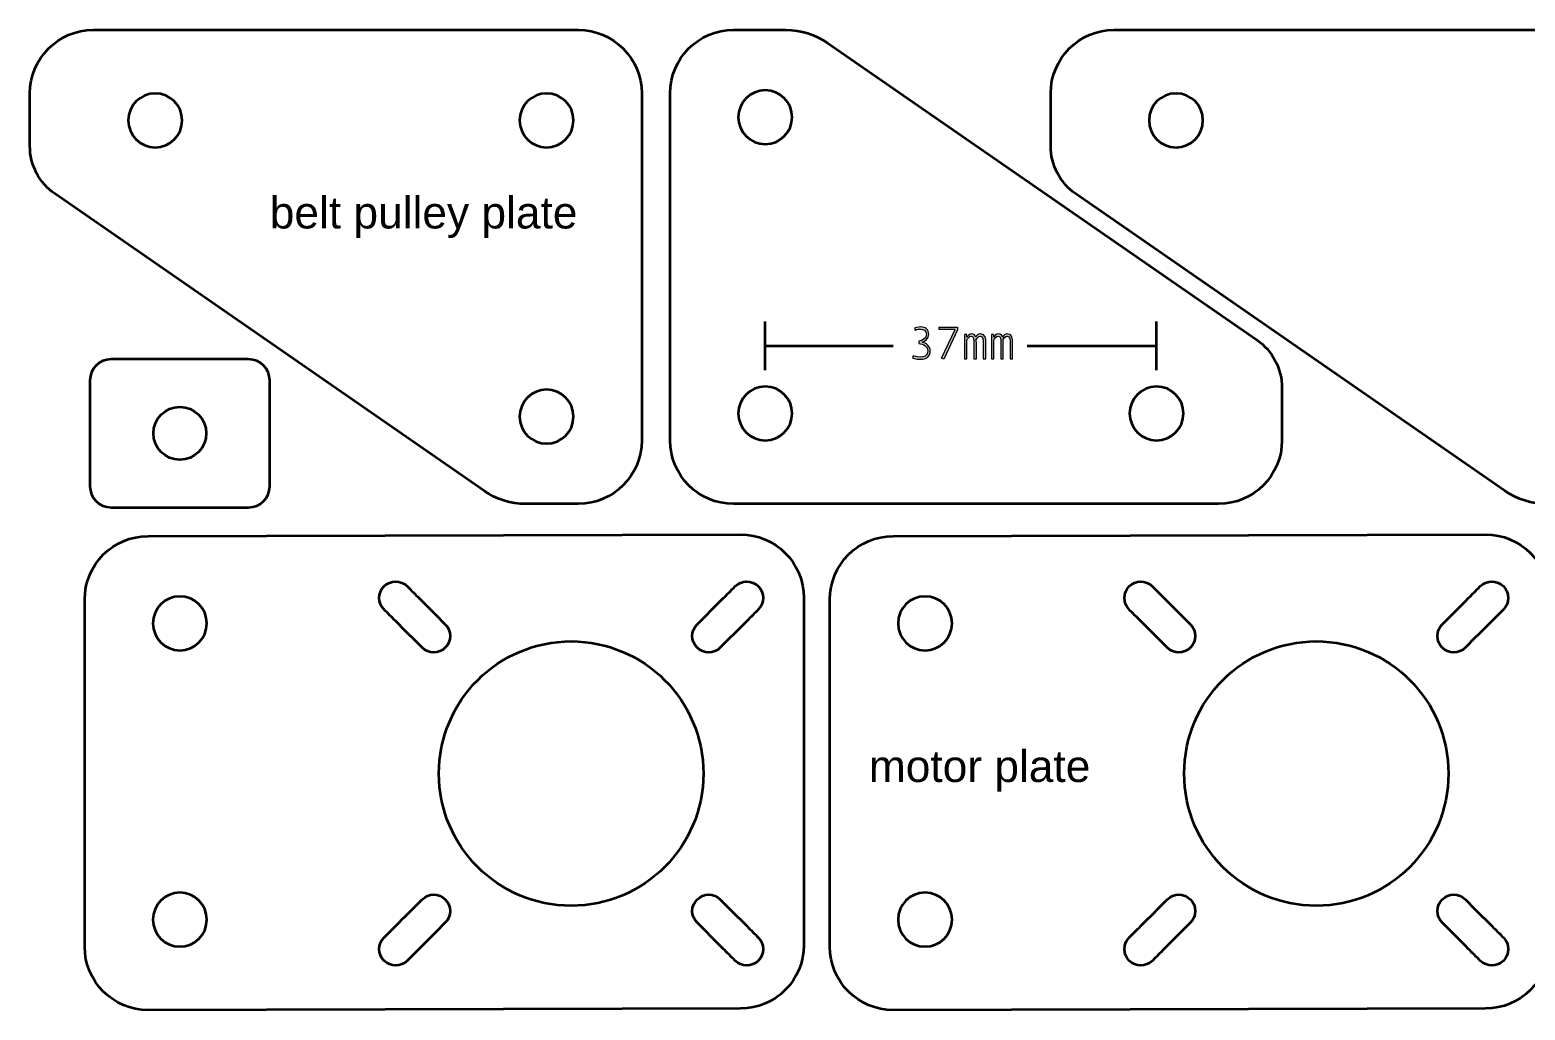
# Model space of a CAD drawing. Header units: millimetres. Extents: x -145 to 145, y 8 to 206.
# Drawn here: x -144.6 to -3.2, y 112.6 to 205.2 of the extents above; entities that cross this region are included whole.
import ezdxf

# ---------------------------------------------------------------- set-up
doc = ezdxf.new("R2010")
doc.units = ezdxf.units.MM
doc.layers.add('cut', color=178, linetype='Continuous', true_color=0x000000)
doc.layers.add('text', color=178, linetype='Continuous', true_color=0x000000)
doc.styles.add('Helvetica Neue Regular', font='')
doc.styles.get('Helvetica Neue Regular').set_extended_font_data('Helvetica Neue')

# ---------------------------------------------------------------- blocks, each defined once
blk = doc.blocks.new('block 14')
at = {"layer": 'text', "true_color": 0x0000ff, "extrusion": (0, 0, -1)}
for points in [[(60.37, 174.1), (60.46, 174.1), (60.55, 174.11), (60.62, 174.12), (60.7, 174.12), (60.76, 174.13), (60.83, 174.14), (60.88, 174.16), (60.93, 174.17), (60.98, 174.18), (61.02, 174.19), (61.05, 174.2), (61.08, 174.21), (61.1, 174.22), (61.12, 174.23), (61.13, 174.23), (61.13, 174.23), (61.13, 174.23), (61.06, 174.43), (61.02, 174.42), (60.97, 174.4), (60.9, 174.38), (60.86, 174.37), (60.82, 174.36), (60.78, 174.35), (60.73, 174.34), (60.68, 174.34), (60.63, 174.33), (60.58, 174.32), (60.53, 174.32), (60.47, 174.32), (60.45, 174.32), (60.42, 174.31), (60.35, 174.32), (60.29, 174.32), (60.26, 174.32), (60.22, 174.32), (60.19, 174.33), (60.16, 174.33), (60.13, 174.34), (60.11, 174.34), (60.1, 174.34), (60.08, 174.35), (60.07, 174.35), (60.05, 174.36), (60.04, 174.36), (60.02, 174.37), (60.01, 174.37), (59.99, 174.38), (59.98, 174.38), (59.97, 174.39), (59.95, 174.39), (59.94, 174.4), (59.93, 174.41), (59.91, 174.42), (59.9, 174.42), (59.89, 174.43), (59.88, 174.44), (59.86, 174.45), (59.85, 174.46), (59.85, 174.46), (59.84, 174.47), (59.84, 174.48), (59.83, 174.48), (59.83, 174.49), (59.82, 174.49), (59.81, 174.5), (59.81, 174.5), (59.8, 174.51), (59.8, 174.51), (59.79, 174.52), (59.79, 174.53), (59.79, 174.53), (59.78, 174.54), (59.78, 174.55), (59.77, 174.55), (59.77, 174.56), (59.76, 174.57), (59.76, 174.57), (59.76, 174.58), (59.75, 174.59), (59.75, 174.6), (59.74, 174.6), (59.74, 174.61), (59.74, 174.62), (59.73, 174.63), (59.73, 174.64), (59.72, 174.66), (59.72, 174.68), (59.71, 174.7), (59.71, 174.71), (59.7, 174.73), (59.7, 174.75), (59.7, 174.77), (59.69, 174.8), (59.69, 174.82), (59.69, 174.84), (59.69, 174.86), (59.69, 174.89), (59.69, 174.91), (59.69, 174.92), (59.69, 174.94), (59.69, 174.96), (59.7, 174.98), (59.7, 175), (59.7, 175.02), (59.71, 175.03), (59.71, 175.05), (59.72, 175.07), (59.72, 175.08), (59.73, 175.1), (59.74, 175.12), (59.74, 175.13), (59.75, 175.15), (59.76, 175.16), (59.77, 175.18), (59.78, 175.19), (59.79, 175.21), (59.8, 175.22), (59.81, 175.24), (59.82, 175.25), (59.83, 175.27), (59.84, 175.28), (59.85, 175.29), (59.86, 175.31), (59.88, 175.32), (59.89, 175.33), (59.9, 175.34), (59.92, 175.35), (59.93, 175.37), (59.94, 175.38), (59.96, 175.39), (59.97, 175.4), (59.99, 175.41), (60.01, 175.42), (60.02, 175.43), (60.04, 175.44), (60.05, 175.45), (60.07, 175.46), (60.09, 175.47), (60.1, 175.48), (60.12, 175.48), (60.14, 175.49), (60.16, 175.5), (60.18, 175.51), (60.19, 175.51), (60.21, 175.52), (60.23, 175.53), (60.25, 175.53), (60.29, 175.54), (60.33, 175.55), (60.37, 175.56), (60.41, 175.57), (60.45, 175.58), (60.49, 175.58), (60.53, 175.58), (60.53, 175.58), (60.53, 175.81), (60.51, 175.81), (60.5, 175.82), (60.48, 175.82), (60.46, 175.82), (60.45, 175.82), (60.43, 175.83), (60.42, 175.83), (60.4, 175.83), (60.38, 175.84), (60.37, 175.84), (60.35, 175.85), (60.34, 175.85), (60.32, 175.86), (60.31, 175.86), (60.29, 175.87), (60.27, 175.88), (60.26, 175.88), (60.24, 175.89), (60.23, 175.9), (60.21, 175.91), (60.2, 175.91), (60.18, 175.92), (60.17, 175.93), (60.16, 175.94), (60.14, 175.95), (60.13, 175.96), (60.11, 175.97), (60.1, 175.98), (60.09, 175.99), (60.07, 176), (60.06, 176.01), (60.05, 176.02), (60.04, 176.03), (60.02, 176.04), (60.01, 176.06), (60, 176.07), (59.99, 176.08), (59.98, 176.09), (59.97, 176.1), (59.96, 176.12), (59.95, 176.13), (59.94, 176.14), (59.93, 176.15), (59.92, 176.17), (59.91, 176.18), (59.9, 176.2), (59.89, 176.21), (59.89, 176.22), (59.88, 176.24), (59.87, 176.25), (59.87, 176.27), (59.86, 176.28), (59.86, 176.3), (59.85, 176.31), (59.85, 176.33), (59.84, 176.34), (59.84, 176.36), (59.83, 176.37), (59.83, 176.39), (59.83, 176.4), (59.83, 176.42), (59.83, 176.43), (59.83, 176.45), (59.82, 176.46), (59.83, 176.48), (59.83, 176.5), (59.83, 176.52), (59.83, 176.53), (59.83, 176.55), (59.83, 176.57), (59.83, 176.58), (59.84, 176.6), (59.84, 176.61), (59.84, 176.62), (59.85, 176.64), (59.85, 176.65), (59.86, 176.67), (59.86, 176.68), (59.87, 176.69), (59.87, 176.7), (59.88, 176.71), (59.88, 176.73), (59.89, 176.74), (59.9, 176.75), (59.91, 176.76), (59.91, 176.77), (59.92, 176.78), (59.93, 176.79), (59.94, 176.8), (59.94, 176.81), (59.95, 176.81), (59.96, 176.82), (59.97, 176.83), (59.98, 176.84), (59.99, 176.84), (60, 176.85), (60.01, 176.86), (60.02, 176.87), (60.03, 176.87), (60.04, 176.88), (60.05, 176.88), (60.06, 176.89), (60.07, 176.89), (60.08, 176.9), (60.1, 176.9), (60.11, 176.91), (60.12, 176.91), (60.13, 176.92), (60.14, 176.92), (60.16, 176.92), (60.17, 176.93), (60.18, 176.93), (60.19, 176.93), (60.2, 176.93), (60.23, 176.94), (60.26, 176.94), (60.28, 176.95), (60.31, 176.95), (60.33, 176.95), (60.36, 176.95), (60.39, 176.95), (60.41, 176.95), (60.44, 176.95), (60.47, 176.95), (60.49, 176.95), (60.52, 176.94), (60.54, 176.94), (60.59, 176.94), (60.63, 176.93), (60.67, 176.92), (60.71, 176.91), (60.74, 176.9), (60.77, 176.89), (60.8, 176.88), (60.83, 176.88), (60.85, 176.87), (60.86, 176.86), (60.87, 176.86), (60.88, 176.85), (60.88, 176.85), (60.88, 176.85), (60.96, 177.03), (60.92, 177.05), (60.9, 177.06), (60.87, 177.07), (60.84, 177.08), (60.81, 177.09), (60.77, 177.1), (60.74, 177.11), (60.7, 177.12), (60.66, 177.13), (60.62, 177.14), (60.57, 177.14), (60.52, 177.15), (60.47, 177.15), (60.42, 177.16), (60.37, 177.16), (60.33, 177.16), (60.28, 177.16), (60.24, 177.15), (60.22, 177.15), (60.2, 177.15), (60.18, 177.14), (60.16, 177.14), (60.14, 177.14), (60.12, 177.13), (60.1, 177.13), (60.09, 177.12), (60.07, 177.12), (60.05, 177.11), (60.03, 177.11), (60.02, 177.1), (60, 177.1), (59.98, 177.09), (59.97, 177.08), (59.95, 177.08), (59.93, 177.07), (59.92, 177.06), (59.9, 177.05), (59.89, 177.04), (59.87, 177.03), (59.86, 177.02), (59.85, 177.02), (59.83, 177.01), (59.82, 177), (59.81, 176.98), (59.8, 176.97), (59.78, 176.96), (59.77, 176.95), (59.76, 176.94), (59.75, 176.93), (59.74, 176.91), (59.73, 176.9), (59.72, 176.89), (59.71, 176.88), (59.7, 176.86), (59.69, 176.85), (59.68, 176.83), (59.68, 176.82), (59.67, 176.8), (59.66, 176.79), (59.65, 176.77), (59.65, 176.76), (59.64, 176.74), (59.64, 176.72), (59.63, 176.71), (59.63, 176.69), (59.62, 176.67), (59.62, 176.65), (59.61, 176.64), (59.61, 176.62), (59.61, 176.6), (59.61, 176.58), (59.6, 176.56), (59.6, 176.54), (59.6, 176.52), (59.6, 176.5), (59.6, 176.48), (59.6, 176.46), (59.6, 176.44), (59.6, 176.43), (59.6, 176.41), (59.61, 176.39), (59.61, 176.37), (59.61, 176.35), (59.62, 176.34), (59.62, 176.32), (59.62, 176.3), (59.63, 176.28), (59.63, 176.27), (59.64, 176.25), (59.64, 176.23), (59.65, 176.22), (59.66, 176.2), (59.66, 176.19), (59.67, 176.17), (59.68, 176.15), (59.69, 176.14), (59.7, 176.12), (59.7, 176.11), (59.71, 176.1), (59.72, 176.08), (59.73, 176.07), (59.74, 176.05), (59.75, 176.04), (59.76, 176.03), (59.77, 176.01), (59.78, 176), (59.79, 175.99), (59.8, 175.97), (59.81, 175.96), (59.83, 175.95), (59.84, 175.94), (59.85, 175.93), (59.86, 175.92), (59.87, 175.91), (59.88, 175.9), (59.9, 175.89), (59.91, 175.88), (59.92, 175.87), (59.93, 175.86), (59.95, 175.85), (59.96, 175.84), (59.97, 175.83), (59.99, 175.82), (60, 175.81), (60.01, 175.81), (60.02, 175.8), (60.04, 175.79), (60.05, 175.79), (60.06, 175.78), (60.08, 175.77), (60.09, 175.77), (60.1, 175.76), (60.12, 175.76), (60.13, 175.75), (60.14, 175.75), (60.15, 175.74), (60.17, 175.74), (60.18, 175.74), (60.19, 175.73), (60.21, 175.73), (60.21, 175.73), (60.21, 175.72), (60.19, 175.71), (60.18, 175.71), (60.16, 175.71), (60.14, 175.7), (60.13, 175.7), (60.11, 175.69), (60.1, 175.69), (60.08, 175.68), (60.07, 175.68), (60.05, 175.67), (60.03, 175.67), (60.02, 175.66), (60, 175.65), (59.99, 175.65), (59.97, 175.64), (59.95, 175.63), (59.94, 175.62), (59.92, 175.62), (59.91, 175.61), (59.89, 175.6), (59.87, 175.59), (59.86, 175.58), (59.84, 175.57), (59.83, 175.56), (59.81, 175.55), (59.8, 175.54), (59.78, 175.53), (59.77, 175.51), (59.75, 175.5), (59.74, 175.49), (59.73, 175.48), (59.71, 175.46), (59.7, 175.45), (59.69, 175.44), (59.67, 175.42), (59.66, 175.41), (59.65, 175.4), (59.64, 175.38), (59.62, 175.37), (59.61, 175.35), (59.6, 175.33), (59.59, 175.32), (59.58, 175.3), (59.57, 175.29), (59.56, 175.27), (59.55, 175.25), (59.54, 175.23), (59.53, 175.22), (59.52, 175.2), (59.52, 175.18), (59.51, 175.16), (59.5, 175.14), (59.5, 175.13), (59.49, 175.11), (59.48, 175.09), (59.48, 175.07), (59.48, 175.05), (59.47, 175.03), (59.47, 175.01), (59.47, 174.98), (59.46, 174.96), (59.46, 174.94), (59.46, 174.92), (59.46, 174.9), (59.46, 174.87), (59.46, 174.84), (59.46, 174.82), (59.47, 174.79), (59.47, 174.77), (59.47, 174.74), (59.47, 174.72), (59.48, 174.7), (59.48, 174.67), (59.49, 174.65), (59.49, 174.63), (59.5, 174.61), (59.51, 174.59), (59.51, 174.57), (59.52, 174.55), (59.53, 174.53), (59.54, 174.51), (59.55, 174.49), (59.56, 174.47), (59.57, 174.45), (59.58, 174.44), (59.59, 174.42), (59.6, 174.4), (59.61, 174.39), (59.62, 174.37), (59.64, 174.36), (59.65, 174.34), (59.66, 174.33), (59.68, 174.32), (59.69, 174.3), (59.7, 174.29), (59.72, 174.28), (59.73, 174.27), (59.75, 174.26), (59.77, 174.25), (59.78, 174.24), (59.8, 174.23), (59.82, 174.22), (59.84, 174.21), (59.85, 174.2), (59.87, 174.19), (59.89, 174.18), (59.91, 174.18), (59.93, 174.17), (59.95, 174.16), (59.97, 174.16), (59.99, 174.15), (60.01, 174.14), (60.03, 174.14), (60.05, 174.13), (60.07, 174.13), (60.09, 174.13), (60.14, 174.12), (60.18, 174.11), (60.23, 174.11), (60.28, 174.11), (60.33, 174.1)], [(58.17, 174.11), (58.39, 174.2), (57.11, 176.91), (58.63, 176.91), (58.63, 177.13), (56.87, 177.13), (56.87, 176.89)], [(54.44, 174.14), (54.44, 175.57), (54.44, 175.71), (54.44, 175.78), (54.44, 175.84), (54.45, 175.91), (54.45, 175.94), (54.45, 175.97), (54.46, 175.99), (54.46, 176.02), (54.46, 176.03), (54.47, 176.05), (54.47, 176.06), (54.47, 176.07), (54.47, 176.08), (54.48, 176.1), (54.48, 176.11), (54.49, 176.12), (54.49, 176.13), (54.49, 176.14), (54.5, 176.15), (54.5, 176.16), (54.51, 176.17), (54.51, 176.17), (54.51, 176.18), (54.51, 176.18), (54.52, 176.18), (54.52, 176.19), (54.52, 176.19), (54.53, 176.2), (54.53, 176.2), (54.53, 176.21), (54.54, 176.21), (54.54, 176.21), (54.54, 176.22), (54.55, 176.22), (54.55, 176.22), (54.55, 176.23), (54.56, 176.23), (54.56, 176.24), (54.57, 176.24), (54.57, 176.24), (54.57, 176.24), (54.58, 176.25), (54.58, 176.25), (54.59, 176.25), (54.59, 176.26), (54.6, 176.26), (54.6, 176.26), (54.61, 176.26), (54.61, 176.27), (54.62, 176.27), (54.62, 176.27), (54.63, 176.27), (54.63, 176.27), (54.64, 176.27), (54.64, 176.28), (54.65, 176.28), (54.65, 176.28), (54.66, 176.28), (54.67, 176.28), (54.67, 176.28), (54.68, 176.28), (54.68, 176.28), (54.69, 176.29), (54.7, 176.29), (54.7, 176.29), (54.71, 176.29), (54.72, 176.29), (54.72, 176.29), (54.73, 176.29), (54.73, 176.29), (54.74, 176.29), (54.74, 176.29), (54.74, 176.29), (54.75, 176.29), (54.76, 176.28), (54.77, 176.28), (54.77, 176.28), (54.78, 176.28), (54.79, 176.28), (54.8, 176.27), (54.81, 176.27), (54.81, 176.27), (54.82, 176.27), (54.83, 176.26), (54.84, 176.26), (54.84, 176.26), (54.85, 176.25), (54.86, 176.25), (54.87, 176.24), (54.87, 176.24), (54.88, 176.23), (54.89, 176.23), (54.9, 176.22), (54.9, 176.22), (54.91, 176.21), (54.92, 176.2), (54.94, 176.19), (54.95, 176.18), (54.96, 176.17), (54.98, 176.15), (54.99, 176.14), (55, 176.13), (55.01, 176.12), (55.02, 176.1), (55.03, 176.09), (55.05, 176.06), (55.07, 176.04), (55.09, 176.01), (55.1, 175.99), (55.11, 175.97), (55.11, 175.95), (55.11, 175.93), (55.11, 175.89), (55.1, 175.85), (55.1, 175.81), (55.1, 174.14), (55.1, 174.14), (55.33, 174.14), (55.33, 174.14), (55.33, 175.66), (55.33, 175.89), (55.33, 175.94), (55.33, 175.97), (55.34, 175.99), (55.34, 176.02), (55.34, 176.04), (55.35, 176.07), (55.35, 176.08), (55.35, 176.09), (55.36, 176.1), (55.36, 176.11), (55.36, 176.12), (55.37, 176.13), (55.37, 176.15), (55.37, 176.16), (55.38, 176.16), (55.38, 176.17), (55.38, 176.18), (55.39, 176.18), (55.39, 176.19), (55.39, 176.19), (55.39, 176.2), (55.4, 176.2), (55.4, 176.2), (55.4, 176.21), (55.41, 176.21), (55.41, 176.22), (55.41, 176.22), (55.41, 176.22), (55.42, 176.23), (55.42, 176.23), (55.42, 176.24), (55.43, 176.24), (55.43, 176.24), (55.43, 176.25), (55.44, 176.25), (55.44, 176.25), (55.44, 176.25), (55.45, 176.26), (55.45, 176.26), (55.46, 176.26), (55.46, 176.27), (55.46, 176.27), (55.47, 176.27), (55.47, 176.27), (55.48, 176.27), (55.48, 176.28), (55.49, 176.28), (55.49, 176.28), (55.5, 176.28), (55.5, 176.28), (55.51, 176.29), (55.51, 176.29), (55.52, 176.29), (55.52, 176.29), (55.53, 176.29), (55.53, 176.29), (55.54, 176.29), (55.54, 176.29), (55.55, 176.29), (55.55, 176.29), (55.56, 176.29), (55.57, 176.29), (55.57, 176.29), (55.58, 176.29), (55.58, 176.29), (55.59, 176.29), (55.59, 176.29), (55.59, 176.29), (55.6, 176.29), (55.6, 176.29), (55.6, 176.29), (55.61, 176.29), (55.61, 176.29), (55.62, 176.29), (55.62, 176.29), (55.62, 176.29), (55.63, 176.29), (55.63, 176.29), (55.64, 176.28), (55.64, 176.28), (55.64, 176.28), (55.65, 176.28), (55.66, 176.28), (55.66, 176.27), (55.67, 176.27), (55.68, 176.26), (55.69, 176.26), (55.69, 176.26), (55.7, 176.25), (55.71, 176.25), (55.72, 176.24), (55.72, 176.23), (55.73, 176.23), (55.75, 176.22), (55.76, 176.2), (55.78, 176.19), (55.79, 176.17), (55.81, 176.16), (55.82, 176.14), (55.83, 176.13), (55.85, 176.11), (55.87, 176.08), (55.9, 176.05), (55.92, 176.02), (55.94, 175.99), (55.96, 175.96), (55.99, 175.92), (55.99, 175.92), (55.99, 174.14), (55.99, 174.14), (56.22, 174.14), (56.22, 174.14), (56.22, 176.45), (56.22, 176.45), (55.99, 176.45), (55.99, 176.45), (55.99, 176.18), (55.97, 176.21), (55.95, 176.23), (55.94, 176.26), (55.92, 176.29), (55.91, 176.3), (55.89, 176.32), (55.88, 176.33), (55.87, 176.34), (55.86, 176.36), (55.85, 176.37), (55.83, 176.38), (55.82, 176.39), (55.81, 176.4), (55.8, 176.41), (55.79, 176.41), (55.79, 176.42), (55.78, 176.42), (55.77, 176.43), (55.77, 176.43), (55.76, 176.44), (55.75, 176.44), (55.74, 176.45), (55.73, 176.45), (55.73, 176.46), (55.72, 176.46), (55.71, 176.46), (55.7, 176.47), (55.69, 176.47), (55.69, 176.47), (55.68, 176.48), (55.67, 176.48), (55.66, 176.48), (55.65, 176.49), (55.64, 176.49), (55.63, 176.49), (55.62, 176.49), (55.61, 176.49), (55.6, 176.49), (55.59, 176.5), (55.58, 176.5), (55.57, 176.5), (55.56, 176.5), (55.55, 176.5), (55.54, 176.5), (55.53, 176.5), (55.52, 176.5), (55.51, 176.5), (55.5, 176.5), (55.49, 176.49), (55.48, 176.49), (55.47, 176.49), (55.46, 176.49), (55.45, 176.49), (55.44, 176.49), (55.43, 176.48), (55.42, 176.48), (55.41, 176.48), (55.4, 176.48), (55.39, 176.47), (55.38, 176.47), (55.37, 176.47), (55.37, 176.46), (55.36, 176.46), (55.35, 176.46), (55.34, 176.45), (55.34, 176.45), (55.33, 176.45), (55.32, 176.44), (55.31, 176.44), (55.31, 176.43), (55.3, 176.43), (55.3, 176.42), (55.29, 176.42), (55.28, 176.41), (55.28, 176.41), (55.27, 176.4), (55.27, 176.4), (55.26, 176.39), (55.25, 176.39), (55.25, 176.38), (55.24, 176.37), (55.24, 176.37), (55.23, 176.36), (55.23, 176.36), (55.23, 176.35), (55.22, 176.34), (55.22, 176.34), (55.21, 176.33), (55.21, 176.32), (55.21, 176.32), (55.2, 176.31), (55.2, 176.3), (55.2, 176.3), (55.19, 176.29), (55.19, 176.28), (55.18, 176.27), (55.18, 176.25), (55.17, 176.24), (55.17, 176.22), (55.16, 176.21), (55.16, 176.19), (55.14, 176.22), (55.13, 176.24), (55.12, 176.26), (55.11, 176.27), (55.1, 176.28), (55.09, 176.3), (55.08, 176.31), (55.07, 176.33), (55.06, 176.34), (55.05, 176.35), (55.04, 176.36), (55.03, 176.38), (55.01, 176.39), (55.01, 176.39), (55, 176.4), (54.99, 176.4), (54.99, 176.41), (54.98, 176.41), (54.97, 176.42), (54.97, 176.42), (54.96, 176.43), (54.95, 176.43), (54.94, 176.44), (54.94, 176.44), (54.93, 176.45), (54.92, 176.45), (54.91, 176.45), (54.91, 176.46), (54.9, 176.46), (54.89, 176.46), (54.88, 176.47), (54.87, 176.47), (54.86, 176.47), (54.86, 176.48), (54.85, 176.48), (54.84, 176.48), (54.83, 176.48), (54.82, 176.49), (54.81, 176.49), (54.8, 176.49), (54.79, 176.49), (54.78, 176.49), (54.77, 176.49), (54.76, 176.5), (54.75, 176.5), (54.74, 176.5), (54.73, 176.5), (54.72, 176.5), (54.71, 176.5), (54.68, 176.5), (54.66, 176.5), (54.64, 176.5), (54.62, 176.49), (54.61, 176.49), (54.6, 176.49), (54.59, 176.49), (54.58, 176.49), (54.57, 176.48), (54.56, 176.48), (54.55, 176.48), (54.54, 176.48), (54.53, 176.47), (54.53, 176.47), (54.52, 176.47), (54.51, 176.47), (54.5, 176.46), (54.49, 176.46), (54.48, 176.46), (54.48, 176.45), (54.47, 176.45), (54.46, 176.45), (54.45, 176.44), (54.45, 176.44), (54.44, 176.43), (54.43, 176.43), (54.43, 176.42), (54.42, 176.42), (54.41, 176.42), (54.41, 176.41), (54.4, 176.41), (54.39, 176.4), (54.39, 176.4), (54.38, 176.39), (54.38, 176.38), (54.37, 176.38), (54.37, 176.37), (54.36, 176.37), (54.36, 176.36), (54.35, 176.36), (54.35, 176.35), (54.34, 176.34), (54.34, 176.34), (54.33, 176.33), (54.33, 176.32), (54.32, 176.32), (54.32, 176.31), (54.31, 176.3), (54.31, 176.29), (54.3, 176.28), (54.29, 176.26), (54.28, 176.25), (54.28, 176.23), (54.27, 176.22), (54.27, 176.2), (54.26, 176.19), (54.26, 176.17), (54.25, 176.15), (54.25, 176.14), (54.24, 176.12), (54.24, 176.1), (54.24, 176.09), (54.23, 176.05), (54.22, 176.01), (54.22, 175.98), (54.22, 175.94), (54.21, 175.9), (54.21, 175.87), (54.21, 175.79), (54.21, 175.64), (54.21, 175.64), (54.21, 174.14), (54.21, 174.14)], [(51.9, 174.14), (51.9, 175.57), (51.9, 175.71), (51.9, 175.78), (51.9, 175.84), (51.91, 175.91), (51.91, 175.94), (51.91, 175.97), (51.92, 175.99), (51.92, 176.02), (51.92, 176.03), (51.93, 176.05), (51.93, 176.06), (51.93, 176.07), (51.93, 176.08), (51.94, 176.1), (51.94, 176.11), (51.95, 176.12), (51.95, 176.13), (51.95, 176.14), (51.96, 176.15), (51.96, 176.16), (51.97, 176.17), (51.97, 176.17), (51.97, 176.18), (51.97, 176.18), (51.98, 176.18), (51.98, 176.19), (51.98, 176.19), (51.99, 176.2), (51.99, 176.2), (51.99, 176.21), (52, 176.21), (52, 176.21), (52, 176.22), (52.01, 176.22), (52.01, 176.22), (52.01, 176.23), (52.02, 176.23), (52.02, 176.24), (52.03, 176.24), (52.03, 176.24), (52.03, 176.24), (52.04, 176.25), (52.04, 176.25), (52.05, 176.25), (52.05, 176.26), (52.06, 176.26), (52.06, 176.26), (52.07, 176.26), (52.07, 176.27), (52.08, 176.27), (52.08, 176.27), (52.09, 176.27), (52.09, 176.27), (52.1, 176.27), (52.1, 176.28), (52.11, 176.28), (52.11, 176.28), (52.12, 176.28), (52.13, 176.28), (52.13, 176.28), (52.14, 176.28), (52.14, 176.28), (52.15, 176.29), (52.16, 176.29), (52.16, 176.29), (52.17, 176.29), (52.18, 176.29), (52.18, 176.29), (52.19, 176.29), (52.19, 176.29), (52.2, 176.29), (52.2, 176.29), (52.2, 176.29), (52.21, 176.29), (52.22, 176.28), (52.23, 176.28), (52.23, 176.28), (52.24, 176.28), (52.25, 176.28), (52.26, 176.27), (52.27, 176.27), (52.27, 176.27), (52.28, 176.27), (52.29, 176.26), (52.3, 176.26), (52.3, 176.26), (52.31, 176.25), (52.32, 176.25), (52.33, 176.24), (52.33, 176.24), (52.34, 176.23), (52.35, 176.23), (52.36, 176.22), (52.36, 176.22), (52.37, 176.21), (52.38, 176.2), (52.4, 176.19), (52.41, 176.18), (52.42, 176.17), (52.44, 176.15), (52.45, 176.14), (52.46, 176.13), (52.47, 176.12), (52.48, 176.1), (52.49, 176.09), (52.51, 176.06), (52.53, 176.04), (52.55, 176.01), (52.56, 175.99), (52.57, 175.97), (52.57, 175.95), (52.57, 175.93), (52.57, 175.89), (52.56, 175.85), (52.56, 175.81), (52.56, 174.14), (52.56, 174.14), (52.79, 174.14), (52.79, 174.14), (52.79, 175.66), (52.79, 175.89), (52.79, 175.94), (52.8, 175.97), (52.8, 175.99), (52.8, 176.02), (52.8, 176.04), (52.81, 176.07), (52.81, 176.08), (52.81, 176.09), (52.82, 176.1), (52.82, 176.11), (52.82, 176.12), (52.83, 176.13), (52.83, 176.15), (52.83, 176.16), (52.84, 176.16), (52.84, 176.17), (52.84, 176.18), (52.85, 176.18), (52.85, 176.19), (52.85, 176.19), (52.85, 176.2), (52.86, 176.2), (52.86, 176.2), (52.86, 176.21), (52.87, 176.21), (52.87, 176.22), (52.87, 176.22), (52.87, 176.22), (52.88, 176.23), (52.88, 176.23), (52.88, 176.24), (52.89, 176.24), (52.89, 176.24), (52.89, 176.25), (52.9, 176.25), (52.9, 176.25), (52.9, 176.25), (52.91, 176.26), (52.91, 176.26), (52.92, 176.26), (52.92, 176.27), (52.92, 176.27), (52.93, 176.27), (52.93, 176.27), (52.94, 176.27), (52.94, 176.28), (52.95, 176.28), (52.95, 176.28), (52.96, 176.28), (52.96, 176.28), (52.97, 176.29), (52.97, 176.29), (52.98, 176.29), (52.98, 176.29), (52.99, 176.29), (52.99, 176.29), (53, 176.29), (53, 176.29), (53.01, 176.29), (53.01, 176.29), (53.02, 176.29), (53.03, 176.29), (53.03, 176.29), (53.04, 176.29), (53.04, 176.29), (53.05, 176.29), (53.05, 176.29), (53.05, 176.29), (53.06, 176.29), (53.06, 176.29), (53.06, 176.29), (53.07, 176.29), (53.07, 176.29), (53.08, 176.29), (53.08, 176.29), (53.08, 176.29), (53.09, 176.29), (53.09, 176.29), (53.1, 176.28), (53.1, 176.28), (53.1, 176.28), (53.11, 176.28), (53.12, 176.28), (53.12, 176.27), (53.13, 176.27), (53.14, 176.26), (53.15, 176.26), (53.15, 176.26), (53.16, 176.25), (53.17, 176.25), (53.18, 176.24), (53.18, 176.23), (53.19, 176.23), (53.21, 176.22), (53.22, 176.2), (53.24, 176.19), (53.25, 176.17), (53.27, 176.16), (53.28, 176.14), (53.29, 176.13), (53.31, 176.11), (53.33, 176.08), (53.36, 176.05), (53.38, 176.02), (53.4, 175.99), (53.42, 175.96), (53.45, 175.92), (53.45, 175.92), (53.45, 174.14), (53.45, 174.14), (53.68, 174.14), (53.68, 174.14), (53.68, 176.45), (53.68, 176.45), (53.45, 176.45), (53.45, 176.45), (53.45, 176.18), (53.43, 176.21), (53.41, 176.23), (53.4, 176.26), (53.38, 176.29), (53.37, 176.3), (53.35, 176.32), (53.34, 176.33), (53.33, 176.34), (53.32, 176.36), (53.31, 176.37), (53.29, 176.38), (53.28, 176.39), (53.27, 176.4), (53.26, 176.41), (53.25, 176.41), (53.25, 176.42), (53.24, 176.42), (53.23, 176.43), (53.23, 176.43), (53.22, 176.44), (53.21, 176.44), (53.2, 176.45), (53.19, 176.45), (53.19, 176.46), (53.18, 176.46), (53.17, 176.46), (53.16, 176.47), (53.15, 176.47), (53.15, 176.47), (53.14, 176.48), (53.13, 176.48), (53.12, 176.48), (53.11, 176.49), (53.1, 176.49), (53.09, 176.49), (53.08, 176.49), (53.07, 176.49), (53.06, 176.49), (53.05, 176.5), (53.04, 176.5), (53.03, 176.5), (53.02, 176.5), (53.01, 176.5), (53, 176.5), (52.99, 176.5), (52.98, 176.5), (52.97, 176.5), (52.96, 176.5), (52.95, 176.49), (52.94, 176.49), (52.93, 176.49), (52.92, 176.49), (52.91, 176.49), (52.9, 176.49), (52.89, 176.48), (52.88, 176.48), (52.87, 176.48), (52.86, 176.48), (52.85, 176.47), (52.84, 176.47), (52.83, 176.47), (52.83, 176.46), (52.82, 176.46), (52.81, 176.46), (52.8, 176.45), (52.8, 176.45), (52.79, 176.45), (52.78, 176.44), (52.77, 176.44), (52.77, 176.43), (52.76, 176.43), (52.76, 176.42), (52.75, 176.42), (52.74, 176.41), (52.74, 176.41), (52.73, 176.4), (52.73, 176.4), (52.72, 176.39), (52.71, 176.39), (52.71, 176.38), (52.7, 176.37), (52.7, 176.37), (52.69, 176.36), (52.69, 176.36), (52.69, 176.35), (52.68, 176.34), (52.68, 176.34), (52.67, 176.33), (52.67, 176.32), (52.67, 176.32), (52.66, 176.31), (52.66, 176.3), (52.66, 176.3), (52.65, 176.29), (52.65, 176.28), (52.64, 176.27), (52.64, 176.25), (52.63, 176.24), (52.63, 176.22), (52.62, 176.21), (52.62, 176.19), (52.6, 176.22), (52.59, 176.24), (52.58, 176.26), (52.57, 176.27), (52.56, 176.28), (52.55, 176.3), (52.54, 176.31), (52.53, 176.33), (52.52, 176.34), (52.51, 176.35), (52.5, 176.36), (52.49, 176.38), (52.47, 176.39), (52.47, 176.39), (52.46, 176.4), (52.45, 176.4), (52.45, 176.41), (52.44, 176.41), (52.43, 176.42), (52.43, 176.42), (52.42, 176.43), (52.41, 176.43), (52.4, 176.44), (52.4, 176.44), (52.39, 176.45), (52.38, 176.45), (52.37, 176.45), (52.37, 176.46), (52.36, 176.46), (52.35, 176.46), (52.34, 176.47), (52.33, 176.47), (52.32, 176.47), (52.32, 176.48), (52.31, 176.48), (52.3, 176.48), (52.29, 176.48), (52.28, 176.49), (52.27, 176.49), (52.26, 176.49), (52.25, 176.49), (52.24, 176.49), (52.23, 176.49), (52.22, 176.5), (52.21, 176.5), (52.2, 176.5), (52.19, 176.5), (52.18, 176.5), (52.17, 176.5), (52.14, 176.5), (52.12, 176.5), (52.1, 176.5), (52.08, 176.49), (52.07, 176.49), (52.06, 176.49), (52.05, 176.49), (52.04, 176.49), (52.03, 176.48), (52.02, 176.48), (52.01, 176.48), (52, 176.48), (51.99, 176.47), (51.99, 176.47), (51.98, 176.47), (51.97, 176.47), (51.96, 176.46), (51.95, 176.46), (51.94, 176.46), (51.94, 176.45), (51.93, 176.45), (51.92, 176.45), (51.91, 176.44), (51.91, 176.44), (51.9, 176.43), (51.89, 176.43), (51.89, 176.42), (51.88, 176.42), (51.87, 176.42), (51.87, 176.41), (51.86, 176.41), (51.85, 176.4), (51.85, 176.4), (51.84, 176.39), (51.84, 176.38), (51.83, 176.38), (51.83, 176.37), (51.82, 176.37), (51.82, 176.36), (51.81, 176.36), (51.81, 176.35), (51.8, 176.34), (51.8, 176.34), (51.79, 176.33), (51.79, 176.32), (51.78, 176.32), (51.78, 176.31), (51.77, 176.3), (51.77, 176.29), (51.76, 176.28), (51.75, 176.26), (51.74, 176.25), (51.74, 176.23), (51.73, 176.22), (51.73, 176.2), (51.72, 176.19), (51.72, 176.17), (51.71, 176.15), (51.71, 176.14), (51.7, 176.12), (51.7, 176.1), (51.7, 176.09), (51.69, 176.05), (51.68, 176.01), (51.68, 175.98), (51.68, 175.94), (51.67, 175.9), (51.67, 175.87), (51.67, 175.79), (51.67, 175.64), (51.67, 175.64), (51.67, 174.14), (51.67, 174.14)]]:
    blk.add_hatch(color=5, dxfattribs=at).paths.add_polyline_path(points, flags=0)
at = {"layer": 'text', "lineweight": 0}
blk.add_lwpolyline([(-58.17, 174.11), (-58.39, 174.2), (-57.11, 176.91), (-58.63, 176.91), (-58.63, 177.13), (-56.87, 177.13), (-56.87, 176.89)], close=True, dxfattribs=at)
for points, knots in [([(-60.37, 174.1), (-60.86, 174.1), (-61.13, 174.23), (-61.13, 174.23), (-61.13, 174.23), (-61.06, 174.43), (-61.06, 174.43), (-60.98, 174.4), (-60.72, 174.31), (-60.42, 174.31), (-60.08, 174.31), (-59.69, 174.37), (-59.69, 174.89), (-59.69, 175.3), (-60.09, 175.55), (-60.53, 175.58), (-60.53, 175.58), (-60.53, 175.81), (-60.53, 175.81), (-60.19, 175.84), (-59.82, 176.13), (-59.82, 176.46), (-59.82, 176.85), (-60.1, 176.95), (-60.39, 176.95), (-60.68, 176.95), (-60.88, 176.85), (-60.88, 176.85), (-60.88, 176.85), (-60.96, 177.03), (-60.96, 177.03), (-60.86, 177.08), (-60.66, 177.16), (-60.37, 177.16), (-59.9, 177.16), (-59.6, 176.92), (-59.6, 176.48), (-59.6, 176.08), (-59.94, 175.78), (-60.21, 175.73), (-60.21, 175.73), (-60.21, 175.72), (-60.21, 175.72), (-59.88, 175.66), (-59.46, 175.37), (-59.46, 174.9), (-59.46, 174.31), (-59.85, 174.1), (-60.37, 174.1)], [0, 0, 0, 0, 1, 1, 1, 2, 2, 2, 3, 3, 3, 4, 4, 4, 5, 5, 5, 6, 6, 6, 7, 7, 7, 8, 8, 8, 9, 9, 9, 10, 10, 10, 11, 11, 11, 12, 12, 12, 13, 13, 13, 14, 14, 14, 15, 15, 15, 16, 16, 16, 16]), ([(-54.44, 174.14), (-54.44, 174.14), (-54.44, 175.57), (-54.44, 175.57), (-54.44, 175.95), (-54.43, 176.29), (-54.72, 176.29), (-54.91, 176.29), (-55.05, 176.07), (-55.11, 175.97), (-55.1, 175.87), (-55.1, 175.74), (-55.1, 175.64), (-55.1, 175.64), (-55.1, 174.14), (-55.1, 174.14), (-55.1, 174.14), (-55.33, 174.14), (-55.33, 174.14), (-55.33, 174.14), (-55.33, 175.66), (-55.33, 175.66), (-55.33, 175.96), (-55.31, 176.29), (-55.58, 176.29), (-55.74, 176.29), (-55.93, 176.02), (-55.99, 175.92), (-55.99, 175.92), (-55.99, 174.14), (-55.99, 174.14), (-55.99, 174.14), (-56.22, 174.14), (-56.22, 174.14), (-56.22, 174.14), (-56.22, 176.45), (-56.22, 176.45), (-56.22, 176.45), (-55.99, 176.45), (-55.99, 176.45), (-55.99, 176.45), (-55.99, 176.18), (-55.99, 176.18), (-55.9, 176.32), (-55.77, 176.5), (-55.55, 176.5), (-55.3, 176.5), (-55.2, 176.36), (-55.16, 176.19), (-55.07, 176.36), (-54.94, 176.5), (-54.71, 176.5), (-54.21, 176.5), (-54.21, 176.04), (-54.21, 175.64), (-54.21, 175.64), (-54.21, 174.14), (-54.21, 174.14), (-54.21, 174.14), (-54.44, 174.14), (-54.44, 174.14)], [0, 0, 0, 0, 1, 1, 1, 2, 2, 2, 3, 3, 3, 4, 4, 4, 5, 5, 5, 6, 6, 6, 7, 7, 7, 8, 8, 8, 9, 9, 9, 10, 10, 10, 11, 11, 11, 12, 12, 12, 13, 13, 13, 14, 14, 14, 15, 15, 15, 16, 16, 16, 17, 17, 17, 18, 18, 18, 19, 19, 19, 20, 20, 20, 20]), ([(-51.9, 174.14), (-51.9, 174.14), (-51.9, 175.57), (-51.9, 175.57), (-51.9, 175.95), (-51.89, 176.29), (-52.18, 176.29), (-52.37, 176.29), (-52.51, 176.07), (-52.57, 175.97), (-52.56, 175.87), (-52.56, 175.74), (-52.56, 175.64), (-52.56, 175.64), (-52.56, 174.14), (-52.56, 174.14), (-52.56, 174.14), (-52.79, 174.14), (-52.79, 174.14), (-52.79, 174.14), (-52.79, 175.66), (-52.79, 175.66), (-52.79, 175.96), (-52.77, 176.29), (-53.04, 176.29), (-53.2, 176.29), (-53.39, 176.02), (-53.45, 175.92), (-53.45, 175.92), (-53.45, 174.14), (-53.45, 174.14), (-53.45, 174.14), (-53.68, 174.14), (-53.68, 174.14), (-53.68, 174.14), (-53.68, 176.45), (-53.68, 176.45), (-53.68, 176.45), (-53.45, 176.45), (-53.45, 176.45), (-53.45, 176.45), (-53.45, 176.18), (-53.45, 176.18), (-53.36, 176.32), (-53.23, 176.5), (-53.01, 176.5), (-52.76, 176.5), (-52.66, 176.36), (-52.62, 176.19), (-52.53, 176.36), (-52.4, 176.5), (-52.17, 176.5), (-51.67, 176.5), (-51.67, 176.04), (-51.67, 175.64), (-51.67, 175.64), (-51.67, 174.14), (-51.67, 174.14), (-51.67, 174.14), (-51.9, 174.14), (-51.9, 174.14)], [0, 0, 0, 0, 1, 1, 1, 2, 2, 2, 3, 3, 3, 4, 4, 4, 5, 5, 5, 6, 6, 6, 7, 7, 7, 8, 8, 8, 9, 9, 9, 10, 10, 10, 11, 11, 11, 12, 12, 12, 13, 13, 13, 14, 14, 14, 15, 15, 15, 16, 16, 16, 17, 17, 17, 18, 18, 18, 19, 19, 19, 20, 20, 20, 20])]:
    blk.add_open_spline(points, degree=3, knots=knots, dxfattribs=at)
blk = doc.blocks.new('block 13')
at = {"layer": 'text', "color": 5, "lineweight": 35, "true_color": 0x0000ff}
for points in [[(-75.06, 173.08), (-75.06, 177.66)], [(-38.06, 173.08), (-38.06, 177.66)], [(-75.06, 175.37), (-62.98, 175.37)], [(-50.28, 175.37), (-38.06, 175.37)]]:
    blk.add_lwpolyline(points, dxfattribs=at)
at = {"layer": 'text'}
blk.add_blockref('block 14', (0, 0), dxfattribs=at)

msp = doc.modelspace()

# ---------------------------------------------------------------- linework, layer by layer
at = {"layer": 'cut', "color": 178, "lineweight": 35, "true_color": 0x000000}
for p, q in [((-123.91, 174.1), (-136.91, 174.1)), ((-138.91, 172.1), (-138.91, 162.1)), ((-121.91, 162.1), (-121.91, 172.1)), ((-136.91, 160.1), (-123.91, 160.1))]:
    msp.add_line(p, q, dxfattribs=at)
for points, knots in [([(-92.74, 205.23), (-92.74, 205.23), (-138.59, 205.23), (-138.59, 205.23), (-141.9, 205.23), (-144.59, 202.54), (-144.59, 199.23), (-144.59, 199.23), (-144.59, 194.26), (-144.59, 194.26), (-144.59, 192.45), (-143.7, 190.76), (-142.21, 189.73), (-142.21, 189.73), (-101.65, 161.67), (-101.65, 161.67), (-100.49, 160.86), (-99.11, 160.43), (-97.69, 160.43), (-97.69, 160.43), (-92.74, 160.43), (-92.74, 160.43), (-89.42, 160.43), (-86.74, 163.12), (-86.74, 166.43), (-86.74, 166.43), (-86.74, 199.23), (-86.74, 199.23), (-86.74, 202.54), (-89.42, 205.23), (-92.74, 205.23)], [0, 0, 0, 0, 1, 1, 1, 2, 2, 2, 3, 3, 3, 4, 4, 4, 5, 5, 5, 6, 6, 6, 7, 7, 7, 8, 8, 8, 9, 9, 9, 10, 10, 10, 10]), ([(-78.06, 160.43), (-78.06, 160.43), (-32.2, 160.43), (-32.2, 160.43), (-28.89, 160.43), (-26.2, 163.12), (-26.2, 166.43), (-26.2, 166.43), (-26.2, 171.4), (-26.2, 171.4), (-26.2, 173.21), (-27.09, 174.9), (-28.58, 175.93), (-28.58, 175.93), (-69.14, 203.99), (-69.14, 203.99), (-70.3, 204.8), (-71.69, 205.23), (-73.1, 205.23), (-73.1, 205.23), (-78.06, 205.23), (-78.06, 205.23), (-81.37, 205.23), (-84.06, 202.54), (-84.06, 199.23), (-84.06, 199.23), (-84.06, 166.43), (-84.06, 166.43), (-84.06, 163.12), (-81.37, 160.43), (-78.06, 160.43)], [0, 0, 0, 0, 1, 1, 1, 2, 2, 2, 3, 3, 3, 4, 4, 4, 5, 5, 5, 6, 6, 6, 7, 7, 7, 8, 8, 8, 9, 9, 9, 10, 10, 10, 10]), ([(3.78, 205.23), (3.78, 205.23), (-42.07, 205.23), (-42.07, 205.23), (-45.39, 205.23), (-48.07, 202.54), (-48.07, 199.23), (-48.07, 199.23), (-48.07, 194.26), (-48.07, 194.26), (-48.07, 192.45), (-47.18, 190.76), (-45.7, 189.73), (-45.7, 189.73), (-5.13, 161.67), (-5.13, 161.67), (-3.97, 160.86), (-2.59, 160.43), (-1.18, 160.43), (-1.18, 160.43), (3.78, 160.43), (3.78, 160.43), (7.09, 160.43), (9.78, 163.12), (9.78, 166.43), (9.78, 166.43), (9.78, 199.23), (9.78, 199.23), (9.78, 202.54), (7.09, 205.23), (3.78, 205.23)], [0, 0, 0, 0, 1, 1, 1, 2, 2, 2, 3, 3, 3, 4, 4, 4, 5, 5, 5, 6, 6, 6, 7, 7, 7, 8, 8, 8, 9, 9, 9, 10, 10, 10, 10]), ([(-77.61, 196.98), (-77.61, 198.39), (-76.46, 199.53), (-75.06, 199.53), (-73.65, 199.53), (-72.51, 198.39), (-72.51, 196.98), (-72.51, 195.57), (-73.65, 194.43), (-75.06, 194.43), (-76.46, 194.43), (-77.61, 195.57), (-77.61, 196.98)], [0, 0, 0, 0, 1, 1, 1, 2, 2, 2, 3, 3, 3, 4, 4, 4, 4]), ([(-130.19, 196.68), (-130.19, 195.27), (-131.33, 194.13), (-132.74, 194.13), (-134.14, 194.13), (-135.29, 195.27), (-135.29, 196.68), (-135.29, 198.09), (-134.14, 199.23), (-132.74, 199.23), (-131.33, 199.23), (-130.19, 198.09), (-130.19, 196.68)], [0, 0, 0, 0, 1, 1, 1, 2, 2, 2, 3, 3, 3, 4, 4, 4, 4]), ([(-93.19, 196.68), (-93.19, 195.27), (-94.33, 194.13), (-95.74, 194.13), (-97.14, 194.13), (-98.29, 195.27), (-98.29, 196.68), (-98.29, 198.09), (-97.14, 199.23), (-95.74, 199.23), (-94.33, 199.23), (-93.19, 198.09), (-93.19, 196.68)], [0, 0, 0, 0, 1, 1, 1, 2, 2, 2, 3, 3, 3, 4, 4, 4, 4]), ([(-33.67, 196.68), (-33.67, 195.27), (-34.81, 194.13), (-36.22, 194.13), (-37.63, 194.13), (-38.77, 195.27), (-38.77, 196.68), (-38.77, 198.09), (-37.63, 199.23), (-36.22, 199.23), (-34.81, 199.23), (-33.67, 198.09), (-33.67, 196.68)], [0, 0, 0, 0, 1, 1, 1, 2, 2, 2, 3, 3, 3, 4, 4, 4, 4]), ([(-93.19, 168.68), (-93.19, 167.27), (-94.33, 166.13), (-95.74, 166.13), (-97.14, 166.13), (-98.29, 167.27), (-98.29, 168.68), (-98.29, 170.09), (-97.14, 171.23), (-95.74, 171.23), (-94.33, 171.23), (-93.19, 170.09), (-93.19, 168.68)], [0, 0, 0, 0, 1, 1, 1, 2, 2, 2, 3, 3, 3, 4, 4, 4, 4]), ([(-77.61, 168.98), (-77.61, 170.39), (-76.46, 171.53), (-75.06, 171.53), (-73.65, 171.53), (-72.51, 170.39), (-72.51, 168.98), (-72.51, 167.57), (-73.65, 166.43), (-75.06, 166.43), (-76.46, 166.43), (-77.61, 167.57), (-77.61, 168.98)], [0, 0, 0, 0, 1, 1, 1, 2, 2, 2, 3, 3, 3, 4, 4, 4, 4]), ([(-40.61, 168.98), (-40.61, 170.39), (-39.46, 171.53), (-38.06, 171.53), (-36.65, 171.53), (-35.51, 170.39), (-35.51, 168.98), (-35.51, 167.57), (-36.65, 166.43), (-38.06, 166.43), (-39.46, 166.43), (-40.61, 167.57), (-40.61, 168.98)], [0, 0, 0, 0, 1, 1, 1, 2, 2, 2, 3, 3, 3, 4, 4, 4, 4]), ([(-130.41, 169.6), (-131.79, 169.6), (-132.91, 168.48), (-132.91, 167.1), (-132.91, 165.72), (-131.79, 164.6), (-130.41, 164.6), (-129.03, 164.6), (-127.91, 165.72), (-127.91, 167.1), (-127.91, 168.48), (-129.03, 169.6), (-130.41, 169.6)], [0, 0, 0, 0, 1, 1, 1, 2, 2, 2, 3, 3, 3, 4, 4, 4, 4]), ([(-77.41, 157.54), (-77.41, 157.54), (-133.41, 157.39), (-133.41, 157.39), (-136.72, 157.39), (-139.41, 154.7), (-139.41, 151.39), (-139.41, 151.39), (-139.41, 118.58), (-139.41, 118.58), (-139.41, 115.27), (-136.72, 112.58), (-133.41, 112.58), (-133.41, 112.58), (-77.41, 112.73), (-77.41, 112.73), (-74.09, 112.73), (-71.41, 115.42), (-71.41, 118.73), (-71.41, 118.73), (-71.41, 151.54), (-71.41, 151.54), (-71.41, 154.85), (-74.09, 157.54), (-77.41, 157.54)], [0, 0, 0, 0, 1, 1, 1, 2, 2, 2, 3, 3, 3, 4, 4, 4, 5, 5, 5, 6, 6, 6, 7, 7, 7, 8, 8, 8, 8]), ([(-6.96, 157.54), (-6.96, 157.54), (-62.95, 157.39), (-62.95, 157.39), (-66.27, 157.39), (-68.95, 154.7), (-68.95, 151.39), (-68.95, 151.39), (-68.95, 118.58), (-68.95, 118.58), (-68.95, 115.27), (-66.27, 112.58), (-62.95, 112.58), (-62.95, 112.58), (-6.96, 112.73), (-6.96, 112.73), (-3.64, 112.73), (-0.96, 115.42), (-0.96, 118.73), (-0.96, 118.73), (-0.96, 151.54), (-0.96, 151.54), (-0.96, 154.85), (-3.64, 157.54), (-6.96, 157.54)], [0, 0, 0, 0, 1, 1, 1, 2, 2, 2, 3, 3, 3, 4, 4, 4, 5, 5, 5, 6, 6, 6, 7, 7, 7, 8, 8, 8, 8]), ([(-110, 149.35), (-110.37, 149.71), (-110.73, 150.08), (-111.1, 150.44), (-111.71, 151.05), (-111.71, 152.03), (-111.1, 152.64), (-110.5, 153.24), (-109.51, 153.24), (-108.91, 152.64), (-108.54, 152.27), (-108.18, 151.91), (-107.81, 151.54), (-106.98, 150.71), (-106.15, 149.87), (-105.31, 149.04), (-104.71, 148.44), (-104.71, 147.45), (-105.31, 146.85), (-105.92, 146.24), (-106.9, 146.24), (-107.5, 146.85), (-108.34, 147.68), (-109.17, 148.52), (-110, 149.35), (-110.01, 149.35), (-110.01, 149.35), (-110.01, 149.36)], [0, 0, 0, 0, 1, 1, 1, 2, 2, 2, 3, 3, 3, 4, 4, 4, 5, 5, 5, 6, 6, 6, 7, 7, 7, 8, 8, 8, 9, 9, 9, 9]), ([(-79, 151.54), (-78.64, 151.91), (-78.27, 152.27), (-77.91, 152.64), (-77.3, 153.24), (-76.32, 153.24), (-75.72, 152.64), (-75.11, 152.03), (-75.11, 151.05), (-75.72, 150.44), (-76.08, 150.08), (-76.45, 149.71), (-76.81, 149.35), (-77.65, 148.52), (-78.48, 147.68), (-79.31, 146.85), (-79.92, 146.24), (-80.9, 146.24), (-81.5, 146.85), (-82.11, 147.45), (-82.11, 148.44), (-81.5, 149.04), (-80.67, 149.87), (-79.84, 150.71), (-79, 151.54), (-79, 151.54), (-79, 151.55), (-79, 151.55)], [0, 0, 0, 0, 1, 1, 1, 2, 2, 2, 3, 3, 3, 4, 4, 4, 5, 5, 5, 6, 6, 6, 7, 7, 7, 8, 8, 8, 9, 9, 9, 9]), ([(-39.55, 149.35), (-39.92, 149.71), (-40.28, 150.08), (-40.65, 150.44), (-41.25, 151.05), (-41.25, 152.03), (-40.65, 152.64), (-40.04, 153.24), (-39.06, 153.24), (-38.46, 152.64), (-38.09, 152.27), (-37.72, 151.91), (-37.36, 151.54), (-36.53, 150.71), (-35.69, 149.87), (-34.86, 149.04), (-34.25, 148.44), (-34.25, 147.45), (-34.86, 146.85), (-35.46, 146.24), (-36.45, 146.24), (-37.05, 146.85), (-37.88, 147.68), (-38.72, 148.52), (-39.55, 149.35), (-39.55, 149.35), (-39.56, 149.35), (-39.56, 149.36)], [0, 0, 0, 0, 1, 1, 1, 2, 2, 2, 3, 3, 3, 4, 4, 4, 5, 5, 5, 6, 6, 6, 7, 7, 7, 8, 8, 8, 9, 9, 9, 9]), ([(-8.55, 151.54), (-8.19, 151.91), (-7.82, 152.27), (-7.46, 152.64), (-6.85, 153.24), (-5.87, 153.24), (-5.26, 152.64), (-4.66, 152.03), (-4.66, 151.05), (-5.26, 150.44), (-5.63, 150.08), (-5.99, 149.71), (-6.36, 149.35), (-7.19, 148.52), (-8.03, 147.68), (-8.86, 146.85), (-9.46, 146.24), (-10.45, 146.24), (-11.05, 146.85), (-11.66, 147.45), (-11.66, 148.44), (-11.05, 149.04), (-10.22, 149.87), (-9.38, 150.71), (-8.55, 151.54), (-8.55, 151.54), (-8.55, 151.55), (-8.54, 151.55)], [0, 0, 0, 0, 1, 1, 1, 2, 2, 2, 3, 3, 3, 4, 4, 4, 5, 5, 5, 6, 6, 6, 7, 7, 7, 8, 8, 8, 9, 9, 9, 9]), ([(-132.96, 149.14), (-132.96, 150.54), (-131.82, 151.69), (-130.41, 151.69), (-129, 151.69), (-127.86, 150.54), (-127.86, 149.14), (-127.86, 147.73), (-129, 146.58), (-130.41, 146.58), (-131.82, 146.58), (-132.96, 147.73), (-132.96, 149.14)], [0, 0, 0, 0, 1, 1, 1, 2, 2, 2, 3, 3, 3, 4, 4, 4, 4]), ([(-62.5, 149.14), (-62.5, 150.54), (-61.36, 151.69), (-59.95, 151.69), (-58.55, 151.69), (-57.4, 150.54), (-57.4, 149.14), (-57.4, 147.73), (-58.55, 146.58), (-59.95, 146.58), (-61.36, 146.58), (-62.5, 147.73), (-62.5, 149.14)], [0, 0, 0, 0, 1, 1, 1, 2, 2, 2, 3, 3, 3, 4, 4, 4, 4]), ([(-80.91, 134.94), (-80.91, 141.85), (-86.51, 147.44), (-93.41, 147.44), (-100.31, 147.44), (-105.91, 141.85), (-105.91, 134.94), (-105.91, 128.04), (-100.31, 122.45), (-93.41, 122.45), (-86.51, 122.45), (-80.91, 128.04), (-80.91, 134.94)], [0, 0, 0, 0, 1, 1, 1, 2, 2, 2, 3, 3, 3, 4, 4, 4, 4]), ([(-10.46, 134.94), (-10.46, 141.85), (-16.05, 147.44), (-22.95, 147.44), (-29.86, 147.44), (-35.45, 141.85), (-35.45, 134.94), (-35.45, 128.04), (-29.86, 122.45), (-22.95, 122.45), (-16.05, 122.45), (-10.46, 128.04), (-10.46, 134.94)], [0, 0, 0, 0, 1, 1, 1, 2, 2, 2, 3, 3, 3, 4, 4, 4, 4]), ([(-132.96, 121.14), (-132.96, 122.54), (-131.82, 123.69), (-130.41, 123.69), (-129, 123.69), (-127.86, 122.54), (-127.86, 121.14), (-127.86, 119.73), (-129, 118.58), (-130.41, 118.58), (-131.82, 118.58), (-132.96, 119.73), (-132.96, 121.14)], [0, 0, 0, 0, 1, 1, 1, 2, 2, 2, 3, 3, 3, 4, 4, 4, 4]), ([(-107.81, 118.35), (-108.18, 117.98), (-108.54, 117.62), (-108.91, 117.25), (-109.51, 116.65), (-110.49, 116.65), (-111.1, 117.25), (-111.71, 117.86), (-111.71, 118.84), (-111.1, 119.44), (-110.73, 119.81), (-110.37, 120.18), (-110, 120.54), (-109.17, 121.37), (-108.34, 122.21), (-107.5, 123.04), (-106.9, 123.65), (-105.92, 123.65), (-105.31, 123.04), (-104.71, 122.44), (-104.71, 121.45), (-105.31, 120.85), (-106.15, 120.02), (-106.98, 119.18), (-107.81, 118.35), (-107.81, 118.35), (-107.82, 118.34), (-107.82, 118.34)], [0, 0, 0, 0, 1, 1, 1, 2, 2, 2, 3, 3, 3, 4, 4, 4, 5, 5, 5, 6, 6, 6, 7, 7, 7, 8, 8, 8, 9, 9, 9, 9]), ([(-76.81, 120.54), (-76.45, 120.18), (-76.08, 119.81), (-75.72, 119.44), (-75.11, 118.84), (-75.11, 117.86), (-75.72, 117.25), (-76.32, 116.65), (-77.3, 116.65), (-77.91, 117.25), (-78.27, 117.62), (-78.64, 117.98), (-79, 118.35), (-79.84, 119.18), (-80.67, 120.02), (-81.5, 120.85), (-82.11, 121.45), (-82.11, 122.44), (-81.5, 123.04), (-80.9, 123.65), (-79.92, 123.65), (-79.31, 123.04), (-78.48, 122.21), (-77.65, 121.37), (-76.81, 120.54), (-76.81, 120.54), (-76.81, 120.54), (-76.81, 120.53)], [0, 0, 0, 0, 1, 1, 1, 2, 2, 2, 3, 3, 3, 4, 4, 4, 5, 5, 5, 6, 6, 6, 7, 7, 7, 8, 8, 8, 9, 9, 9, 9]), ([(-62.5, 121.14), (-62.5, 122.54), (-61.36, 123.69), (-59.95, 123.69), (-58.55, 123.69), (-57.4, 122.54), (-57.4, 121.14), (-57.4, 119.73), (-58.55, 118.58), (-59.95, 118.58), (-61.36, 118.58), (-62.5, 119.73), (-62.5, 121.14)], [0, 0, 0, 0, 1, 1, 1, 2, 2, 2, 3, 3, 3, 4, 4, 4, 4]), ([(-37.36, 118.35), (-37.72, 117.98), (-38.09, 117.62), (-38.45, 117.25), (-39.06, 116.65), (-40.04, 116.65), (-40.65, 117.25), (-41.25, 117.86), (-41.25, 118.84), (-40.65, 119.44), (-40.28, 119.81), (-39.92, 120.18), (-39.55, 120.54), (-38.72, 121.37), (-37.88, 122.21), (-37.05, 123.04), (-36.45, 123.65), (-35.46, 123.65), (-34.86, 123.04), (-34.25, 122.44), (-34.25, 121.45), (-34.86, 120.85), (-35.69, 120.02), (-36.53, 119.18), (-37.36, 118.35), (-37.36, 118.35), (-37.36, 118.34), (-37.37, 118.34)], [0, 0, 0, 0, 1, 1, 1, 2, 2, 2, 3, 3, 3, 4, 4, 4, 5, 5, 5, 6, 6, 6, 7, 7, 7, 8, 8, 8, 9, 9, 9, 9]), ([(-6.36, 120.54), (-5.99, 120.18), (-5.63, 119.81), (-5.26, 119.44), (-4.66, 118.84), (-4.66, 117.86), (-5.26, 117.25), (-5.87, 116.65), (-6.85, 116.65), (-7.45, 117.25), (-7.82, 117.62), (-8.19, 117.98), (-8.55, 118.35), (-9.38, 119.18), (-10.22, 120.02), (-11.05, 120.85), (-11.66, 121.45), (-11.66, 122.44), (-11.05, 123.04), (-10.45, 123.65), (-9.46, 123.65), (-8.86, 123.04), (-8.03, 122.21), (-7.19, 121.37), (-6.36, 120.54), (-6.36, 120.54), (-6.35, 120.54), (-6.35, 120.53)], [0, 0, 0, 0, 1, 1, 1, 2, 2, 2, 3, 3, 3, 4, 4, 4, 5, 5, 5, 6, 6, 6, 7, 7, 7, 8, 8, 8, 9, 9, 9, 9])]:
    msp.add_open_spline(points, degree=3, knots=knots, dxfattribs=at)
for points in [[(-136.91, 174.1), (-138.01, 174.1), (-138.91, 173.2), (-138.91, 172.1)], [(-121.91, 172.1), (-121.91, 173.2), (-122.8, 174.1), (-123.91, 174.1)], [(-138.91, 162.1), (-138.91, 161), (-138.01, 160.1), (-136.91, 160.1)], [(-123.91, 160.1), (-122.8, 160.1), (-121.91, 161), (-121.91, 162.1)]]:
    msp.add_open_spline(points, degree=3, dxfattribs=at)

# ---------------------------------------------------------------- block references
at = {"layer": 'text'}
msp.add_blockref('block 13', (0, 0), dxfattribs=at)

# ---------------------------------------------------------------- texts
at = {"layer": 'text', "color": 5, "true_color": 0x0000ff, "char_height": 2.9972, "attachment_point": 7, "style": 'Helvetica Neue Regular'}
for s, insert, width in [('belt pulley plate', (-121.91, 185.56), 64.9885), ('motor plate', (-65.26, 133.24), 48.8396)]:
    msp.add_mtext(s, dxfattribs=dict(at, insert=insert, width=width))

doc.saveas('drawing.dxf')
